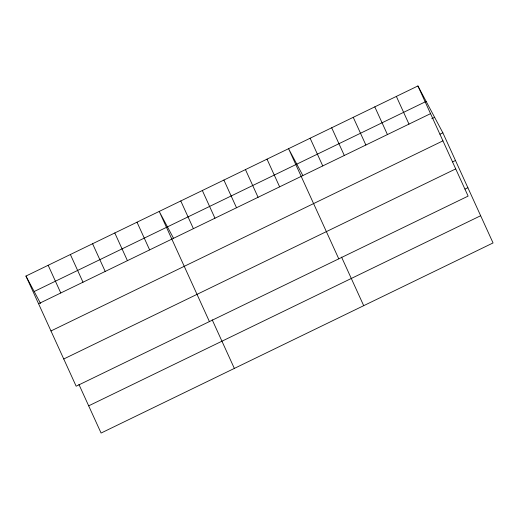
<?xml version="1.0" encoding="UTF-8"?>
<svg xmlns="http://www.w3.org/2000/svg" width="519" height="519" viewBox="0 0 519 519"><rect width="100%" height="100%" fill="white"/><g stroke="black" fill="none" stroke-linecap="round" stroke-linejoin="round"><path stroke-width="0.78" d="M417.918 85.953L468.119 196.104L76.15 386.207L25.95 276.056L417.918 85.953L442.85 132.793L493.05 242.944L101.082 433.047L78.927 384.443M34.176 291.509L426.144 101.413M38.575 303.751L430.543 113.648M431.75 118.734L434.624 117.339M439.976 134.187L442.85 132.793M50.972 330.96L442.941 140.857M452.6 161.889L455.474 160.494M63.746 358.992L455.721 168.896M464.998 189.098L467.872 187.703M88.678 405.839L480.652 215.735M302.804 175.428L288.57 148.687L338.771 258.838M173.45 238.156L159.223 211.421L209.417 321.572M25.95 276.056L40.534 303.459M396.36 96.411L408.985 124.106M374.802 106.862L387.427 134.557M353.244 117.32L365.869 145.015M331.686 127.778L344.311 155.473M310.128 138.229L322.753 165.924M341.547 257.074L363.702 305.678M267.013 159.138L279.631 186.84M245.455 169.596L258.073 197.291M223.897 180.054L236.515 207.749M202.339 190.505L214.957 218.207M180.781 200.963L193.399 228.658M212.2 319.808L234.348 368.412M137.01 222.19L149.628 249.886M114.796 232.966L127.421 260.661M92.583 243.735L105.208 271.431M70.376 254.511L82.995 282.206M48.163 265.28L60.781 292.976"/></g></svg>
